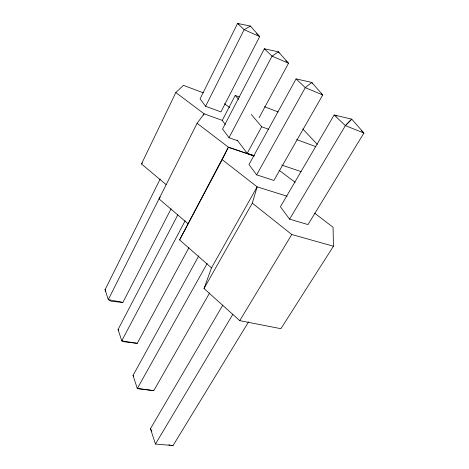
<?xml version="1.0" encoding="UTF-8"?>
<svg xmlns="http://www.w3.org/2000/svg" width="469" height="469" viewBox="0 0 469 469"><rect width="100%" height="100%" fill="white"/><g stroke="black" fill="none" stroke-linecap="round" stroke-linejoin="round"><path stroke-width="0.7" d="M314.64 213.184L333.066 227.266L333.436 246.231L280.913 328.693L239.747 320.655L204.009 288.523L252.31 203.153L257.135 186.832L222.212 159.642L228.391 147.26L254.051 155.978M204.009 288.523L211.513 267.875L257.135 186.832L287.145 196.253M166.049 184.563L141.486 163.974L175.834 92.551L183.438 85.335L203.218 92.803M160.187 178.988L105.074 289.731L108.28 299.603L111.352 301.309L122.901 302.417L171.085 208.775M222.476 120.439L204.138 113.826L197.091 123.277L108.28 299.603L122.901 302.417M203.482 115.128L204.138 113.826L175.834 92.551M211.513 267.875L179.592 239.911L228.362 147.178L197.091 123.277M239.29 96.995L235.204 95.418L222.242 120.439L225.313 124.473M188.948 247.62L137.253 343.355L124.789 341.878L121.758 340.834L118.082 329.519L177.81 214.89M185.161 220.741L121.758 340.834L137.253 343.355M237.801 140.776L228.995 137.704L272.061 56.133L278.486 51.83L288.517 63.256L259.099 117.737M179.592 239.911L222.212 159.648M254.134 155.655L247.222 153.304L261.69 126.741L251.284 114.436M209.584 292.984L153.785 390.636L137.311 388.537L133.049 375.429L198.792 255.845M296.068 78.892L248.975 164.56L256.613 174.843L273.89 180.454L322.754 94.943L311.744 82.409L296.068 78.892L305.296 87.65L322.754 94.943L321.699 93.964M207.14 263.461L137.311 388.537L153.785 390.636M256.613 174.843L305.296 87.65L311.744 82.409L312.248 83.658M248.593 321.84L173.026 445.55L155.462 444.055L150.461 428.695L222.839 305.102M155.462 444.055L232.864 314.283M289.602 219.158L345.377 125.645L351.732 119.149L363.926 133.02L307.998 224.581L289.602 219.158L280.409 206.782L334.157 114.999L351.732 119.149L345.377 125.645L334.157 114.999L336.865 116.089M239.747 320.655L291.777 234.518L333.436 246.231M160.21 197.127L159.026 198.891L187.834 223.549M141.486 163.974L142.429 162.884M250.469 26.088L244.144 29.67L205.592 106.27L220.928 111.909L259.679 36.588L250.469 26.088L237.59 23.45L200.075 98.836L205.592 106.27M168.805 444.823L170.212 445.063M171.619 445.31L173.026 445.55M281.787 165.059L301.145 171.642M228.362 147.178L254.016 155.89M261.69 126.741L268.544 129.262M296.66 139.592L315.854 146.645M264.493 106.715L278.117 111.968M345.377 125.645L363.926 133.02L361.312 130.599M265.642 49.374L264.346 48.805L222.546 129.022L229.001 137.704M238.92 24.048L237.59 23.45L244.144 29.67L259.679 36.588L256.555 33.692M224.399 103.708L229.693 107.571M279.002 170.165L295.165 182.318M252.31 203.153L291.777 234.518M285.861 60.8L288.517 63.256L272.061 56.133L264.346 48.805L278.486 51.83L279.078 52.991M302.775 128.946L317.325 144.399M235.204 95.418L238.516 99.334M237.144 140.043L247.222 153.304M118.082 329.519L118.751 330.756M133.049 375.429L133.735 376.695M150.461 428.695L151.815 431.181M105.771 291.02L105.074 289.731L105.771 291.02"/></g></svg>
